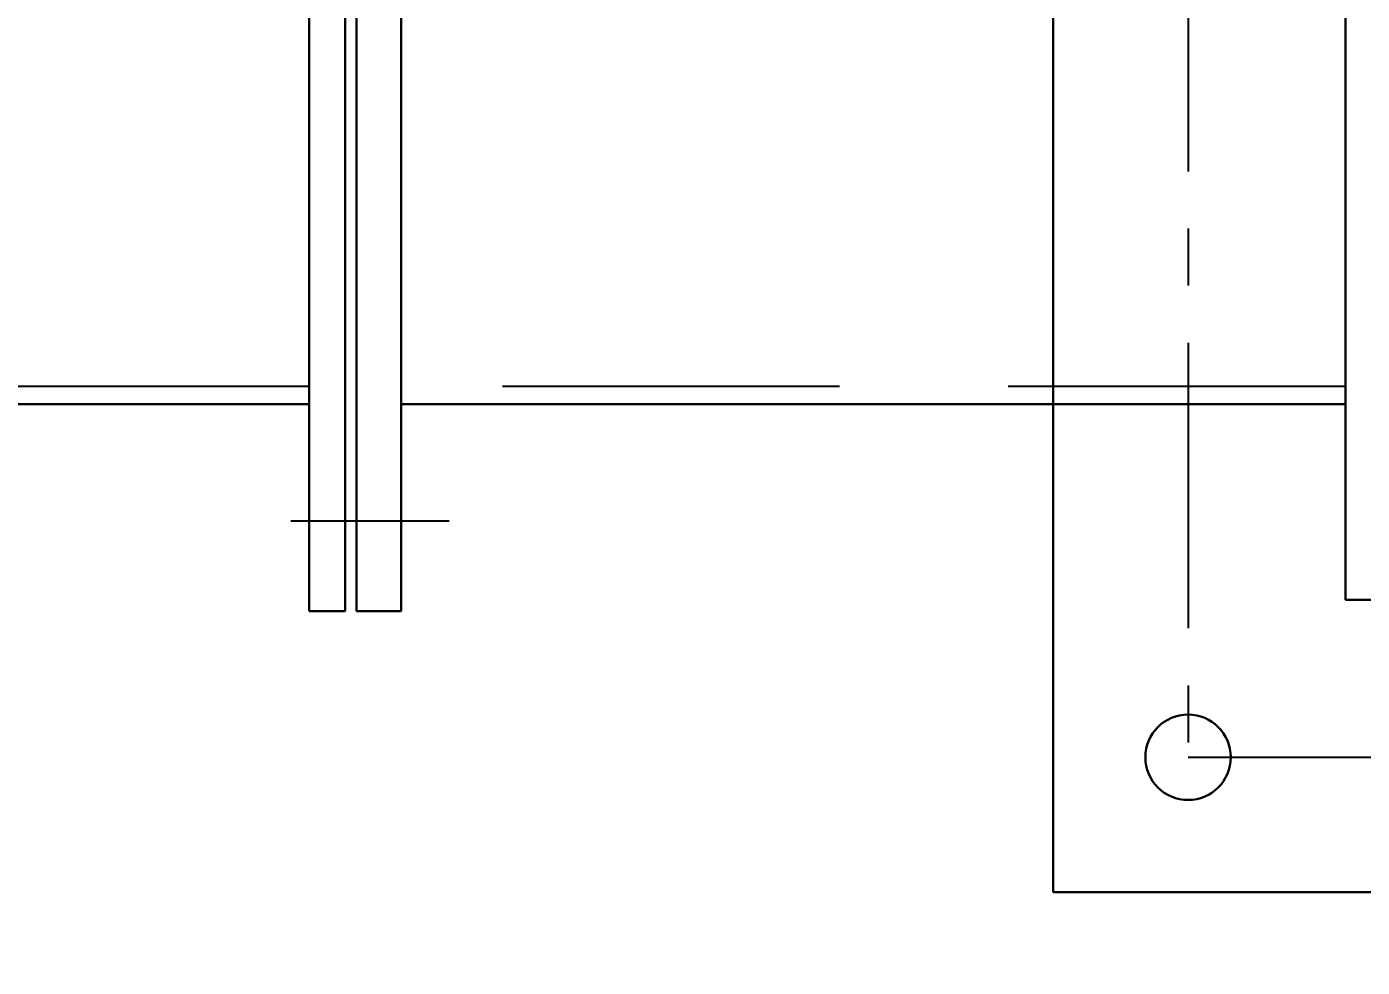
# Model space of a CAD drawing. Header units: millimetres. Extents: x 8981 to 59433, y 5244 to 14154.
# Drawn here: x 10549.2 to 10846.3, y 8025.9 to 8235.1 of the extents above; entities that cross this region are included whole.
import ezdxf

# ---------------------------------------------------------------- set-up
doc = ezdxf.new("R2010")
doc.units = ezdxf.units.MM
doc.linetypes.add('CENTERX2', pattern=[101.6, 63.5, -12.7, 12.7, -12.7])
doc.linetypes.add('F', pattern=[0.75, 0.5, -0.25])
for name, color, linetype in [('04', 2, 'Continuous'), ('3中心线层', 1, 'CENTERX2'), ('4标注层', 3, 'Continuous'), ('6细线层', 4, 'Continuous')]:
    doc.layers.add(name, color=color, linetype=linetype)
doc.layers.add('1实线层', color=7, linetype='Continuous', lineweight=30)
doc.styles.get("Standard").update_dxf_attribs({"font": 'gbenor.shx', "bigfont": 'gbcbig.shx'})
doc.dimstyles.new('1-20英寸竖', dxfattribs={"dimscale": 20, "dimtxt": 3.5, "dimasz": 2.5, "dimexe": 1.5, "dimexo": 1, "dimgap": 0.5, "dimtad": 1, "dimdec": 0, "dimrnd": 1e-09, "dimzin": 12, "dimdsep": 46, "dimtxsty": 'Standard', "dimsah": 1, "dimcen": 0.09, "dimclrt": 1, "dimadec": 0, "dimazin": 3, "dimtfac": 1, "dimtdec": 0, "dimtofl": 0, "dimtmove": 0, "dimatfit": 3, "dimfxl": 0, "dimfrac": 2, "dimtolj": 1, "dimtzin": 12, "dimarcsym": 0})

# ---------------------------------------------------------------- blocks, each defined once
blk = doc.blocks.new('*D41')
at = {"layer": '4标注层', "color": 0, "lineweight": -2, "ltscale": 2, "transparency": 16777216}
for p, q in [((9988.07, 8131.06), (9988.07, 7098)), ((12994.57, 8131.06), (12994.57, 7098)), ((12944.57, 7128), (10038.07, 7128))]:
    blk.add_line(p, q, dxfattribs=at)
at = {"layer": '4标注层', "color": 0, "transparency": 16777216}
for points in [[(10038.07, 7136.33), (10038.07, 7119.66), (9988.07, 7128)], [(12944.57, 7119.66), (12944.57, 7136.33), (12994.57, 7128)]]:
    blk.add_solid(points, dxfattribs=at)
at = {"layer": 'Defpoints', "color": 0, "transparency": 16777216}
for p in [(9988.07, 8151.06), (12994.57, 8151.06), (9988.07, 7128)]:
    blk.add_point(p, dxfattribs=at)
at = {"layer": '4标注层', "color": 1, "ltscale": 3, "transparency": 16777216, "insert": (11419.34, 7128), "char_height": 70, "attachment_point": 5}
blk.add_mtext('\\A1;3007\\P[118.4"]', dxfattribs=at)

msp = doc.modelspace()

# ---------------------------------------------------------------- linework, layer by layer
at = {"layer": '04', "ltscale": 150}
msp.add_line((10612.067, 8155.065), (9992.067, 8155.065), dxfattribs=at)
at = {"layer": '04', "color": 2, "linetype": 'F', "ltscale": 150}
msp.add_line((10842.567, 8155.065), (10632.567, 8155.065), dxfattribs=at)
at = {"layer": '1实线层', "ltscale": 150}
for p, q in [((10612.067, 8105.065), (10612.067, 8945.065)), ((10620.067, 8105.065), (10620.067, 8945.065)), ((10622.567, 8105.065), (10622.567, 8945.065)), ((10632.567, 8105.065), (10632.567, 8945.065)), ((10612.067, 8151.065), (9988.067, 8151.065)), ((10842.567, 8151.065), (10632.567, 8151.065)), ((10620.067, 8105.065), (10612.067, 8105.065)), ((10632.567, 8105.065), (10622.567, 8105.065))]:
    msp.add_line(p, q, dxfattribs=at)
at = {"layer": '1实线层', "color": 7, "linetype": 'Continuous', "ltscale": 150}
msp.add_line((10842.567, 8151.065), (10632.567, 8151.065), dxfattribs=at)
at = {"layer": '1实线层'}
for points in [[(10777.567, 8042.565), (12422.567, 8042.565), (12422.567, 9007.565), (10777.567, 9007.565)], [(10842.567, 8107.565), (12357.567, 8107.565), (12357.567, 8942.565), (10842.567, 8942.565)]]:
    msp.add_lwpolyline(points, close=True, dxfattribs=at)
msp.add_circle((10807.567, 8072.565), 9.5, dxfattribs=at)
at = {"layer": '3中心线层'}
msp.add_lwpolyline([(10807.567, 8072.565), (12392.567, 8072.565), (12392.567, 8977.565), (10807.567, 8977.565)], close=True, dxfattribs=at)
at = {"layer": '6细线层', "ltscale": 150}
msp.add_line((10643.188, 8125.065), (10607.992, 8125.065), dxfattribs=at)

# ---------------------------------------------------------------- dimensions: what is measured, and where the dimension line sits
at = {"layer": '4标注层', "ltscale": 2}
dim = msp.add_linear_dim(base=(9988.067265364, 7127.995931957), p1=(12994.567265364, 8151.064796893), p2=(9988.067265364, 8151.064796893), dimstyle='1-20英寸竖', override={"dimpost": '\\X'}, dxfattribs=at)
dim.commit()
dim.dimension.update_dxf_attribs({"geometry": '*D41', "text_midpoint": (11419.338972373, 7127.995931957), "dimtype": 160})

doc.saveas('drawing.dxf')
